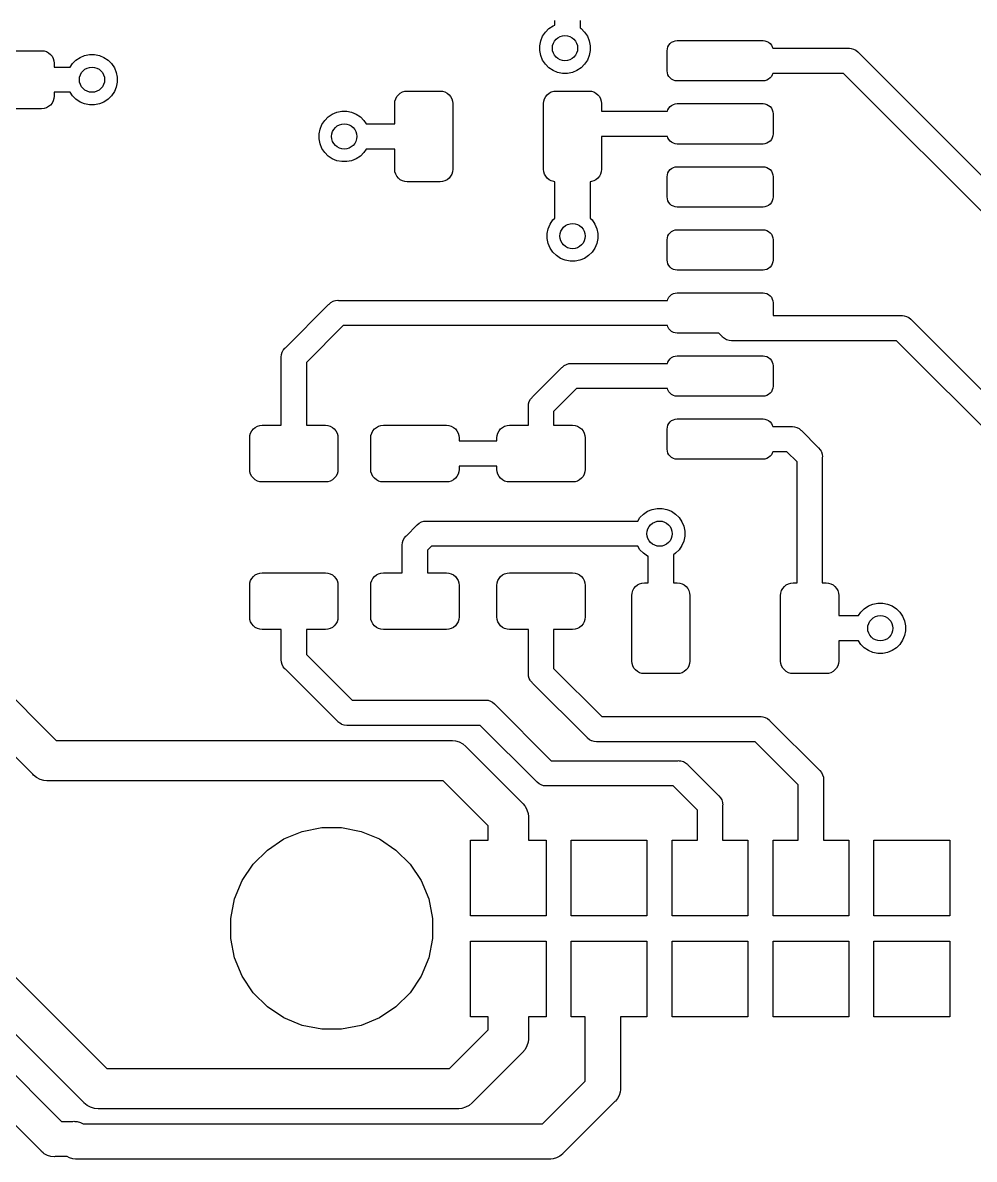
# Model space of a CAD drawing. Extents: x -3.6 to 94.4, y -84.3 to 13.7.
# Drawn here: x 29.38 to 48.24, y -84.28 to -61.75 of the extents above; entities that cross this region are included whole.
import ezdxf

# ---------------------------------------------------------------- set-up
doc = ezdxf.new("R2010")
doc.units = 0
doc.layers.add('BLACK', color=7, linetype='CONTINUOUS')

msp = doc.modelspace()

# ---------------------------------------------------------------- linework, layer by layer
at = {"layer": 'BLACK', "linetype": 'CONTINUOUS'}
for p, q in [((39.925, -61.7916), (39.925, -61.7)), ((40.425, -61.7), (40.425, -61.8491)), ((39.6819, -62.0132), (39.7366, -61.9313)), ((39.7366, -61.9313), (39.8063, -61.8616)), ((39.8063, -61.8616), (39.8882, -61.8069)), ((39.8882, -61.8069), (39.925, -61.7916)), ((40.425, -61.8491), (40.4437, -61.8616)), ((40.4437, -61.8616), (40.5134, -61.9313)), ((40.5134, -61.9313), (40.5681, -62.0132)), ((39.625, -62.2008), (39.6442, -62.1042)), ((39.6442, -62.1042), (39.6819, -62.0132)), ((40.5681, -62.0132), (40.6058, -62.1042)), ((40.6058, -62.1042), (40.625, -62.2008)), ((42.1837, -62.1889), (42.2086, -62.1586)), ((42.2086, -62.1586), (42.2389, -62.1337)), ((42.2389, -62.1337), (42.2735, -62.1152)), ((42.2735, -62.1152), (42.311, -62.1038)), ((42.311, -62.1038), (42.35, -62.1)), ((42.35, -62.1), (44.05, -62.1)), ((44.05, -62.1), (44.089, -62.1038)), ((44.089, -62.1038), (44.1265, -62.1152)), ((44.1265, -62.1152), (44.1611, -62.1337)), ((44.1611, -62.1337), (44.1914, -62.1586)), ((44.1914, -62.1586), (44.2163, -62.1889)), ((28.45, -62.3), (29.75, -62.3)), ((29.75, -62.3), (29.7988, -62.3048)), ((29.7988, -62.3048), (29.8457, -62.319)), ((29.8457, -62.319), (29.8889, -62.3421)), ((29.8889, -62.3421), (29.9268, -62.3732)), ((29.9268, -62.3732), (29.9579, -62.4111)), ((30.5132, -62.4319), (30.6042, -62.3942)), ((30.6042, -62.3942), (30.7008, -62.375)), ((30.7008, -62.375), (30.7992, -62.375)), ((30.7992, -62.375), (30.8958, -62.3942)), ((30.8958, -62.3942), (30.9868, -62.4319)), ((39.625, -62.2992), (39.625, -62.2008)), ((39.6442, -62.3958), (39.625, -62.2992)), ((39.6819, -62.4868), (39.6442, -62.3958)), ((40.6058, -62.3958), (40.5681, -62.4868)), ((40.625, -62.2992), (40.6058, -62.3958)), ((40.625, -62.2008), (40.625, -62.2992)), ((42.15, -62.3), (42.1538, -62.261)), ((42.15, -62.7), (42.15, -62.3)), ((42.1538, -62.261), (42.1652, -62.2235)), ((42.1652, -62.2235), (42.1837, -62.1889)), ((44.2163, -62.1889), (44.2348, -62.2235)), ((44.2348, -62.2235), (44.2428, -62.25)), ((44.2428, -62.25), (45.7377, -62.25)), ((45.7377, -62.25), (45.75, -62.2488)), ((45.75, -62.2488), (45.7623, -62.25)), ((45.7623, -62.25), (45.799, -62.2536)), ((45.799, -62.2536), (45.8461, -62.2679)), ((45.8461, -62.2679), (45.8896, -62.2911)), ((45.8896, -62.2911), (45.9276, -62.3224)), ((45.9276, -62.3224), (45.9355, -62.3319)), ((45.9355, -62.3319), (50.7931, -67.1895)), ((29.9579, -62.4111), (29.981, -62.4543)), ((29.981, -62.4543), (29.9952, -62.5012)), ((29.9952, -62.5012), (30, -62.55)), ((30, -62.55), (30, -62.625)), ((30, -62.625), (30.3157, -62.625)), ((30.3157, -62.625), (30.3616, -62.5563)), ((30.3616, -62.5563), (30.4313, -62.4866)), ((30.4313, -62.4866), (30.5132, -62.4319)), ((30.9868, -62.4319), (31.0687, -62.4866)), ((31.0687, -62.4866), (31.1384, -62.5563)), ((31.1384, -62.5563), (31.1931, -62.6382)), ((39.7366, -62.5687), (39.6819, -62.4868)), ((39.8063, -62.6384), (39.7366, -62.5687)), ((40.5134, -62.5687), (40.4437, -62.6384)), ((40.5681, -62.4868), (40.5134, -62.5687)), ((31.1931, -62.6382), (31.2308, -62.7292)), ((31.2308, -62.7292), (31.25, -62.8258)), ((31.25, -62.8258), (31.25, -62.9242)), ((39.8882, -62.6931), (39.8063, -62.6384)), ((39.9792, -62.7308), (39.8882, -62.6931)), ((40.0758, -62.75), (39.9792, -62.7308)), ((40.1742, -62.75), (40.0758, -62.75)), ((40.2708, -62.7308), (40.1742, -62.75)), ((40.3618, -62.6931), (40.2708, -62.7308)), ((40.4437, -62.6384), (40.3618, -62.6931)), ((42.1538, -62.739), (42.15, -62.7)), ((42.1652, -62.7765), (42.1538, -62.739)), ((42.1837, -62.8111), (42.1652, -62.7765)), ((42.2086, -62.8414), (42.1837, -62.8111)), ((42.2389, -62.8663), (42.2086, -62.8414)), ((44.1914, -62.8414), (44.1611, -62.8663)), ((44.2163, -62.8111), (44.1914, -62.8414)), ((44.2348, -62.7765), (44.2163, -62.8111)), ((44.2428, -62.75), (44.2348, -62.7765)), ((45.6464, -62.75), (44.2428, -62.75)), ((50.375, -67.4786), (45.6464, -62.75)), ((31.2308, -63.0208), (31.1931, -63.1118)), ((31.25, -62.9242), (31.2308, -63.0208)), ((42.2735, -62.8848), (42.2389, -62.8663)), ((42.311, -62.8962), (42.2735, -62.8848)), ((42.35, -62.9), (42.311, -62.8962)), ((44.05, -62.9), (42.35, -62.9)), ((44.089, -62.8962), (44.05, -62.9)), ((44.1265, -62.8848), (44.089, -62.8962)), ((44.1611, -62.8663), (44.1265, -62.8848)), ((29.981, -63.2957), (29.9579, -63.3389)), ((29.9952, -63.2488), (29.981, -63.2957)), ((30, -63.2), (29.9952, -63.2488)), ((30.3157, -63.125), (30, -63.125)), ((30, -63.125), (30, -63.2)), ((30.3616, -63.1937), (30.3157, -63.125)), ((30.4313, -63.2634), (30.3616, -63.1937)), ((30.5132, -63.3181), (30.4313, -63.2634)), ((31.0687, -63.2634), (30.9868, -63.3181)), ((31.1384, -63.1937), (31.0687, -63.2634)), ((31.1931, -63.1118), (31.1384, -63.1937)), ((36.75, -63.35), (36.7548, -63.3012)), ((36.7548, -63.3012), (36.769, -63.2543)), ((36.769, -63.2543), (36.7921, -63.2111)), ((36.7921, -63.2111), (36.8232, -63.1732)), ((36.8232, -63.1732), (36.8611, -63.1421)), ((36.8611, -63.1421), (36.9043, -63.119)), ((36.9043, -63.119), (36.9512, -63.1048)), ((36.9512, -63.1048), (37, -63.1)), ((37, -63.1), (37.65, -63.1)), ((37.65, -63.1), (37.6988, -63.1048)), ((37.6988, -63.1048), (37.7457, -63.119)), ((37.7457, -63.119), (37.7889, -63.1421)), ((37.7889, -63.1421), (37.8268, -63.1732)), ((37.8268, -63.1732), (37.8579, -63.2111)), ((37.8579, -63.2111), (37.881, -63.2543)), ((37.881, -63.2543), (37.8952, -63.3012)), ((37.8952, -63.3012), (37.9, -63.35)), ((39.7, -63.35), (39.7048, -63.3012)), ((39.7048, -63.3012), (39.719, -63.2543)), ((39.719, -63.2543), (39.7421, -63.2111)), ((39.7421, -63.2111), (39.7732, -63.1732)), ((39.7732, -63.1732), (39.8111, -63.1421)), ((39.8111, -63.1421), (39.8543, -63.119)), ((39.8543, -63.119), (39.9012, -63.1048)), ((39.9012, -63.1048), (39.95, -63.1)), ((39.95, -63.1), (40.6, -63.1)), ((40.6, -63.1), (40.6488, -63.1048)), ((40.6488, -63.1048), (40.6957, -63.119)), ((40.6957, -63.119), (40.7389, -63.1421)), ((40.7389, -63.1421), (40.7768, -63.1732)), ((40.7768, -63.1732), (40.8079, -63.2111)), ((40.8079, -63.2111), (40.831, -63.2543)), ((40.831, -63.2543), (40.8452, -63.3012)), ((40.8452, -63.3012), (40.85, -63.35)), ((29.75, -63.45), (28.45, -63.45)), ((29.7988, -63.4452), (29.75, -63.45)), ((29.8457, -63.431), (29.7988, -63.4452)), ((29.8889, -63.4079), (29.8457, -63.431)), ((29.9268, -63.3768), (29.8889, -63.4079)), ((29.9579, -63.3389), (29.9268, -63.3768)), ((30.6042, -63.3558), (30.5132, -63.3181)), ((30.7008, -63.375), (30.6042, -63.3558)), ((30.7992, -63.375), (30.7008, -63.375)), ((30.8958, -63.3558), (30.7992, -63.375)), ((30.9868, -63.3181), (30.8958, -63.3558)), ((35.5132, -63.5569), (35.6042, -63.5192)), ((35.6042, -63.5192), (35.7008, -63.5)), ((35.7008, -63.5), (35.7992, -63.5)), ((35.7992, -63.5), (35.8958, -63.5192)), ((35.8958, -63.5192), (35.9868, -63.5569)), ((36.75, -63.75), (36.75, -63.35)), ((37.9, -63.35), (37.9, -64.65)), ((39.7, -64.65), (39.7, -63.35)), ((40.85, -63.35), (40.85, -63.5)), ((40.85, -63.5), (42.1572, -63.5)), ((42.1572, -63.5), (42.1652, -63.4735)), ((42.1652, -63.4735), (42.1837, -63.4389)), ((42.1837, -63.4389), (42.2086, -63.4086)), ((42.2086, -63.4086), (42.2389, -63.3837)), ((42.2389, -63.3837), (42.2735, -63.3652)), ((42.2735, -63.3652), (42.311, -63.3538)), ((42.311, -63.3538), (42.35, -63.35)), ((42.35, -63.35), (44.05, -63.35)), ((44.05, -63.35), (44.089, -63.3538)), ((44.089, -63.3538), (44.1265, -63.3652)), ((44.1265, -63.3652), (44.1611, -63.3837)), ((44.1611, -63.3837), (44.1914, -63.4086)), ((44.1914, -63.4086), (44.2163, -63.4389)), ((44.2163, -63.4389), (44.2348, -63.4735)), ((44.2348, -63.4735), (44.2462, -63.511)), ((44.2462, -63.511), (44.25, -63.55)), ((35.3069, -63.7632), (35.3616, -63.6813)), ((35.3616, -63.6813), (35.4313, -63.6116)), ((35.4313, -63.6116), (35.5132, -63.5569)), ((35.9868, -63.5569), (36.0687, -63.6116)), ((36.0687, -63.6116), (36.1384, -63.6813)), ((36.1384, -63.6813), (36.1843, -63.75)), ((36.1843, -63.75), (36.75, -63.75)), ((44.25, -63.55), (44.25, -63.95)), ((35.25, -63.9508), (35.2692, -63.8542)), ((35.25, -64.0492), (35.25, -63.9508)), ((35.2692, -63.8542), (35.3069, -63.7632)), ((44.25, -63.95), (44.2462, -63.989)), ((35.2692, -64.1458), (35.25, -64.0492)), ((35.3069, -64.2368), (35.2692, -64.1458)), ((42.1572, -64), (40.85, -64)), ((40.85, -64), (40.85, -64.65)), ((42.1652, -64.0265), (42.1572, -64)), ((42.1837, -64.0611), (42.1652, -64.0265)), ((42.2086, -64.0914), (42.1837, -64.0611)), ((42.2389, -64.1163), (42.2086, -64.0914)), ((42.2735, -64.1348), (42.2389, -64.1163)), ((42.311, -64.1462), (42.2735, -64.1348)), ((42.35, -64.15), (42.311, -64.1462)), ((44.05, -64.15), (42.35, -64.15)), ((44.089, -64.1462), (44.05, -64.15)), ((44.1265, -64.1348), (44.089, -64.1462)), ((44.1611, -64.1163), (44.1265, -64.1348)), ((44.1914, -64.0914), (44.1611, -64.1163)), ((44.2163, -64.0611), (44.1914, -64.0914)), ((44.2348, -64.0265), (44.2163, -64.0611)), ((44.2462, -63.989), (44.2348, -64.0265)), ((35.3616, -64.3187), (35.3069, -64.2368)), ((35.4313, -64.3884), (35.3616, -64.3187)), ((35.5132, -64.4431), (35.4313, -64.3884)), ((36.0687, -64.3884), (35.9868, -64.4431)), ((36.1384, -64.3187), (36.0687, -64.3884)), ((36.1843, -64.25), (36.1384, -64.3187)), ((36.75, -64.25), (36.1843, -64.25)), ((36.75, -64.65), (36.75, -64.25)), ((35.6042, -64.4808), (35.5132, -64.4431)), ((35.7008, -64.5), (35.6042, -64.4808)), ((35.7992, -64.5), (35.7008, -64.5)), ((35.8958, -64.4808), (35.7992, -64.5)), ((35.9868, -64.4431), (35.8958, -64.4808)), ((36.7548, -64.6988), (36.75, -64.65)), ((37.9, -64.65), (37.8952, -64.6988)), ((39.7048, -64.6988), (39.7, -64.65)), ((40.85, -64.65), (40.8452, -64.6988)), ((42.1837, -64.6889), (42.2086, -64.6586)), ((42.2086, -64.6586), (42.2389, -64.6337)), ((42.2389, -64.6337), (42.2735, -64.6152)), ((42.2735, -64.6152), (42.311, -64.6038)), ((42.311, -64.6038), (42.35, -64.6)), ((42.35, -64.6), (44.05, -64.6)), ((44.05, -64.6), (44.089, -64.6038)), ((44.089, -64.6038), (44.1265, -64.6152)), ((44.1265, -64.6152), (44.1611, -64.6337)), ((44.1611, -64.6337), (44.1914, -64.6586)), ((44.1914, -64.6586), (44.2163, -64.6889)), ((36.769, -64.7457), (36.7548, -64.6988)), ((36.7921, -64.7889), (36.769, -64.7457)), ((36.8232, -64.8268), (36.7921, -64.7889)), ((36.8611, -64.8579), (36.8232, -64.8268)), ((36.9043, -64.881), (36.8611, -64.8579)), ((36.9512, -64.8952), (36.9043, -64.881)), ((37.7457, -64.881), (37.6988, -64.8952)), ((37.7889, -64.8579), (37.7457, -64.881)), ((37.8268, -64.8268), (37.7889, -64.8579)), ((37.8579, -64.7889), (37.8268, -64.8268)), ((37.881, -64.7457), (37.8579, -64.7889)), ((37.8952, -64.6988), (37.881, -64.7457)), ((39.719, -64.7457), (39.7048, -64.6988)), ((39.7421, -64.7889), (39.719, -64.7457)), ((39.7732, -64.8268), (39.7421, -64.7889)), ((39.8111, -64.8579), (39.7732, -64.8268)), ((39.8543, -64.881), (39.8111, -64.8579)), ((39.9012, -64.8952), (39.8543, -64.881)), ((40.6957, -64.881), (40.6488, -64.8952)), ((40.7389, -64.8579), (40.6957, -64.881)), ((40.7768, -64.8268), (40.7389, -64.8579)), ((40.8079, -64.7889), (40.7768, -64.8268)), ((40.831, -64.7457), (40.8079, -64.7889)), ((40.8452, -64.6988), (40.831, -64.7457)), ((42.15, -64.8), (42.1538, -64.761)), ((42.15, -65.2), (42.15, -64.8)), ((42.1538, -64.761), (42.1652, -64.7235)), ((42.1652, -64.7235), (42.1837, -64.6889)), ((44.2163, -64.6889), (44.2348, -64.7235)), ((44.2348, -64.7235), (44.2462, -64.761)), ((44.2462, -64.761), (44.25, -64.8)), ((44.25, -64.8), (44.25, -65.2)), ((37, -64.9), (36.9512, -64.8952)), ((37.65, -64.9), (37, -64.9)), ((37.6988, -64.8952), (37.65, -64.9)), ((39.925, -64.8975), (39.9012, -64.8952)), ((39.925, -65.6179), (39.925, -64.8975)), ((40.6488, -64.8952), (40.625, -64.8975)), ((40.625, -64.8975), (40.625, -65.6179)), ((42.1538, -65.239), (42.15, -65.2)), ((42.1652, -65.2765), (42.1538, -65.239)), ((42.1837, -65.3111), (42.1652, -65.2765)), ((42.2086, -65.3414), (42.1837, -65.3111)), ((44.2163, -65.3111), (44.1914, -65.3414)), ((44.2348, -65.2765), (44.2163, -65.3111)), ((44.2462, -65.239), (44.2348, -65.2765)), ((44.25, -65.2), (44.2462, -65.239)), ((42.2389, -65.3663), (42.2086, -65.3414)), ((42.2735, -65.3848), (42.2389, -65.3663)), ((42.311, -65.3962), (42.2735, -65.3848)), ((42.35, -65.4), (42.311, -65.3962)), ((44.05, -65.4), (42.35, -65.4)), ((44.089, -65.3962), (44.05, -65.4)), ((44.1265, -65.3848), (44.089, -65.3962)), ((44.1611, -65.3663), (44.1265, -65.3848)), ((44.1914, -65.3414), (44.1611, -65.3663)), ((39.7942, -65.8292), (39.8319, -65.7382)), ((39.8319, -65.7382), (39.8866, -65.6563)), ((39.8866, -65.6563), (39.925, -65.6179)), ((40.625, -65.6179), (40.6634, -65.6563)), ((40.6634, -65.6563), (40.7181, -65.7382)), ((40.7181, -65.7382), (40.7558, -65.8292)), ((39.775, -65.9258), (39.7942, -65.8292)), ((39.775, -66.0242), (39.775, -65.9258)), ((40.7558, -65.8292), (40.775, -65.9258)), ((40.775, -65.9258), (40.775, -66.0242)), ((42.15, -66.05), (42.1538, -66.011)), ((42.1538, -66.011), (42.1652, -65.9735)), ((42.1652, -65.9735), (42.1837, -65.9389)), ((42.1837, -65.9389), (42.2086, -65.9086)), ((42.2086, -65.9086), (42.2389, -65.8837)), ((42.2389, -65.8837), (42.2735, -65.8652)), ((42.2735, -65.8652), (42.311, -65.8538)), ((42.311, -65.8538), (42.35, -65.85)), ((42.35, -65.85), (44.05, -65.85)), ((44.05, -65.85), (44.089, -65.8538)), ((44.089, -65.8538), (44.1265, -65.8652)), ((44.1265, -65.8652), (44.1611, -65.8837)), ((44.1611, -65.8837), (44.1914, -65.9086)), ((44.1914, -65.9086), (44.2163, -65.9389)), ((44.2163, -65.9389), (44.2348, -65.9735)), ((44.2348, -65.9735), (44.2462, -66.011)), ((44.2462, -66.011), (44.25, -66.05)), ((39.7942, -66.1208), (39.775, -66.0242)), ((39.8319, -66.2118), (39.7942, -66.1208)), ((39.8866, -66.2937), (39.8319, -66.2118)), ((40.7181, -66.2118), (40.6634, -66.2937)), ((40.7558, -66.1208), (40.7181, -66.2118)), ((40.775, -66.0242), (40.7558, -66.1208)), ((42.15, -66.45), (42.15, -66.05)), ((44.25, -66.05), (44.25, -66.45)), ((39.9563, -66.3634), (39.8866, -66.2937)), ((40.0382, -66.4181), (39.9563, -66.3634)), ((40.1292, -66.4558), (40.0382, -66.4181)), ((40.2258, -66.475), (40.1292, -66.4558)), ((40.4208, -66.4558), (40.3242, -66.475)), ((40.5118, -66.4181), (40.4208, -66.4558)), ((40.5937, -66.3634), (40.5118, -66.4181)), ((40.6634, -66.2937), (40.5937, -66.3634)), ((42.1538, -66.489), (42.15, -66.45)), ((44.25, -66.45), (44.2462, -66.489)), ((40.3242, -66.475), (40.2258, -66.475)), ((42.1652, -66.5265), (42.1538, -66.489)), ((42.1837, -66.5611), (42.1652, -66.5265)), ((42.2086, -66.5914), (42.1837, -66.5611)), ((42.2389, -66.6163), (42.2086, -66.5914)), ((42.2735, -66.6348), (42.2389, -66.6163)), ((42.311, -66.6462), (42.2735, -66.6348)), ((42.35, -66.65), (42.311, -66.6462)), ((44.05, -66.65), (42.35, -66.65)), ((44.089, -66.6462), (44.05, -66.65)), ((44.1265, -66.6348), (44.089, -66.6462)), ((44.1611, -66.6163), (44.1265, -66.6348)), ((44.1914, -66.5914), (44.1611, -66.6163)), ((44.2163, -66.5611), (44.1914, -66.5914)), ((44.2348, -66.5265), (44.2163, -66.5611)), ((44.2462, -66.489), (44.2348, -66.5265)), ((42.2086, -67.1586), (42.2389, -67.1337)), ((42.2389, -67.1337), (42.2735, -67.1152)), ((42.2735, -67.1152), (42.311, -67.1038)), ((42.311, -67.1038), (42.35, -67.1)), ((42.35, -67.1), (44.05, -67.1)), ((44.05, -67.1), (44.089, -67.1038)), ((44.089, -67.1038), (44.1265, -67.1152)), ((44.1265, -67.1152), (44.1611, -67.1337)), ((44.1611, -67.1337), (44.1914, -67.1586)), ((34.5819, -68.1895), (35.4395, -67.3319)), ((35.4395, -67.3319), (35.4474, -67.3224)), ((35.4474, -67.3224), (35.4854, -67.2911)), ((35.4854, -67.2911), (35.5289, -67.2679)), ((35.5289, -67.2679), (35.5517, -67.261)), ((35.5517, -67.261), (35.576, -67.2536)), ((35.576, -67.2536), (35.625, -67.2488)), ((35.625, -67.2488), (35.6373, -67.25)), ((35.6373, -67.25), (42.1572, -67.25)), ((42.1572, -67.25), (42.1652, -67.2235)), ((42.1652, -67.2235), (42.1837, -67.1889)), ((42.1837, -67.1889), (42.2086, -67.1586)), ((44.1914, -67.1586), (44.2163, -67.1889)), ((44.2163, -67.1889), (44.2348, -67.2235)), ((44.2348, -67.2235), (44.2462, -67.261)), ((44.2462, -67.261), (44.25, -67.3)), ((44.25, -67.3), (44.25, -67.55)), ((44.25, -67.55), (46.7877, -67.55)), ((46.7877, -67.55), (46.8, -67.5488)), ((46.8, -67.5488), (46.8123, -67.55)), ((46.8123, -67.55), (46.849, -67.5536)), ((46.849, -67.5536), (46.8961, -67.5679)), ((46.8961, -67.5679), (46.9396, -67.5911)), ((46.9396, -67.5911), (46.9776, -67.6224)), ((35.7286, -67.75), (35, -68.4786)), ((42.1572, -67.75), (35.7286, -67.75)), ((42.1652, -67.7765), (42.1572, -67.75)), ((42.1837, -67.8111), (42.1652, -67.7765)), ((42.2086, -67.8414), (42.1837, -67.8111)), ((46.9776, -67.6224), (46.9855, -67.6319)), ((46.9855, -67.6319), (49.5056, -70.152)), ((42.2389, -67.8663), (42.2086, -67.8414)), ((42.2735, -67.8848), (42.2389, -67.8663)), ((42.311, -67.8962), (42.2735, -67.8848)), ((42.35, -67.9), (42.311, -67.8962)), ((43.1714, -67.9), (42.35, -67.9)), ((43.2395, -67.9681), (43.1714, -67.9)), ((43.2474, -67.9776), (43.2395, -67.9681)), ((43.2854, -68.0089), (43.2474, -67.9776)), ((43.3289, -68.0321), (43.2854, -68.0089)), ((43.376, -68.0464), (43.3289, -68.0321)), ((34.5179, -68.2789), (34.5411, -68.2354)), ((34.5411, -68.2354), (34.5457, -68.2299)), ((34.5457, -68.2299), (34.5724, -68.1974)), ((34.5724, -68.1974), (34.5819, -68.1895)), ((43.425, -68.0512), (43.376, -68.0464)), ((43.4373, -68.05), (43.425, -68.0512)), ((46.6964, -68.05), (43.4373, -68.05)), ((49.0875, -70.4411), (46.6964, -68.05)), ((34.4988, -68.375), (34.5036, -68.326)), ((34.5, -68.3873), (34.4988, -68.375)), ((34.5, -69.725), (34.5, -68.3873)), ((34.5036, -68.326), (34.5179, -68.2789)), ((35, -68.4786), (35, -69.725)), ((42.1572, -68.5), (42.1652, -68.4735)), ((42.1652, -68.4735), (42.1837, -68.4389)), ((42.1837, -68.4389), (42.2086, -68.4086)), ((42.2086, -68.4086), (42.2389, -68.3837)), ((42.2389, -68.3837), (42.2735, -68.3652)), ((42.2735, -68.3652), (42.311, -68.3538)), ((42.311, -68.3538), (42.35, -68.35)), ((42.35, -68.35), (44.05, -68.35)), ((44.05, -68.35), (44.089, -68.3538)), ((44.089, -68.3538), (44.1265, -68.3652)), ((44.1265, -68.3652), (44.1611, -68.3837)), ((44.1611, -68.3837), (44.1914, -68.4086)), ((44.1914, -68.4086), (44.2163, -68.4389)), ((44.2163, -68.4389), (44.2348, -68.4735)), ((44.2348, -68.4735), (44.2462, -68.511)), ((39.4819, -69.1645), (40.0645, -68.5819)), ((40.0645, -68.5819), (40.0724, -68.5724)), ((40.0724, -68.5724), (40.1104, -68.5411)), ((40.1104, -68.5411), (40.1539, -68.5179)), ((40.1539, -68.5179), (40.201, -68.5036)), ((40.201, -68.5036), (40.25, -68.4988)), ((40.25, -68.4988), (40.2623, -68.5)), ((40.2623, -68.5), (42.1572, -68.5)), ((44.2462, -68.511), (44.25, -68.55)), ((44.25, -68.55), (44.25, -68.95)), ((39.4724, -69.1724), (39.4819, -69.1645)), ((40.3536, -69), (39.9, -69.4536)), ((42.1572, -69), (40.3536, -69)), ((42.1652, -69.0265), (42.1572, -69)), ((42.1837, -69.0611), (42.1652, -69.0265)), ((42.2086, -69.0914), (42.1837, -69.0611)), ((42.2389, -69.1163), (42.2086, -69.0914)), ((42.2735, -69.1348), (42.2389, -69.1163)), ((42.311, -69.1462), (42.2735, -69.1348)), ((42.35, -69.15), (42.311, -69.1462)), ((44.05, -69.15), (42.35, -69.15)), ((44.089, -69.1462), (44.05, -69.15)), ((44.1265, -69.1348), (44.089, -69.1462)), ((44.1611, -69.1163), (44.1265, -69.1348)), ((44.1914, -69.0914), (44.1611, -69.1163)), ((44.2163, -69.0611), (44.1914, -69.0914)), ((44.2348, -69.0265), (44.2163, -69.0611)), ((44.2462, -68.989), (44.2348, -69.0265)), ((44.25, -68.95), (44.2462, -68.989)), ((39.3988, -69.35), (39.4036, -69.301)), ((39.4, -69.3623), (39.3988, -69.35)), ((39.4, -69.725), (39.4, -69.3623)), ((39.4036, -69.301), (39.4179, -69.2539)), ((39.4179, -69.2539), (39.4411, -69.2104)), ((39.4411, -69.2104), (39.4443, -69.2065)), ((39.4443, -69.2065), (39.4724, -69.1724)), ((39.9, -69.4536), (39.9, -69.725)), ((42.2389, -69.6337), (42.2735, -69.6152)), ((42.2735, -69.6152), (42.311, -69.6038)), ((42.311, -69.6038), (42.35, -69.6)), ((42.35, -69.6), (44.05, -69.6)), ((44.05, -69.6), (44.089, -69.6038)), ((44.089, -69.6038), (44.1265, -69.6152)), ((44.1265, -69.6152), (44.1611, -69.6337)), ((33.894, -69.8793), (33.9171, -69.8361)), ((33.9171, -69.8361), (33.9482, -69.7982)), ((33.9482, -69.7982), (33.9861, -69.7671)), ((33.9861, -69.7671), (34.0293, -69.744)), ((34.0293, -69.744), (34.0762, -69.7298)), ((34.0762, -69.7298), (34.125, -69.725)), ((34.125, -69.725), (34.5, -69.725)), ((35, -69.725), (35.375, -69.725)), ((35.375, -69.725), (35.4238, -69.7298)), ((35.4238, -69.7298), (35.4707, -69.744)), ((35.4707, -69.744), (35.5139, -69.7671)), ((35.5139, -69.7671), (35.5518, -69.7982)), ((35.5518, -69.7982), (35.5829, -69.8361)), ((35.5829, -69.8361), (35.606, -69.8793)), ((36.294, -69.8793), (36.3171, -69.8361)), ((36.3171, -69.8361), (36.3482, -69.7982)), ((36.3482, -69.7982), (36.3861, -69.7671)), ((36.3861, -69.7671), (36.4293, -69.744)), ((36.4293, -69.744), (36.4762, -69.7298)), ((36.4762, -69.7298), (36.525, -69.725)), ((36.525, -69.725), (37.775, -69.725)), ((37.775, -69.725), (37.8238, -69.7298)), ((37.8238, -69.7298), (37.8707, -69.744)), ((37.8707, -69.744), (37.9139, -69.7671)), ((37.9139, -69.7671), (37.9518, -69.7982)), ((37.9518, -69.7982), (37.9829, -69.8361)), ((37.9829, -69.8361), (38.006, -69.8793)), ((38.794, -69.8793), (38.8171, -69.8361)), ((38.8171, -69.8361), (38.8482, -69.7982)), ((38.8482, -69.7982), (38.8861, -69.7671)), ((38.8861, -69.7671), (38.9293, -69.744)), ((38.9293, -69.744), (38.9762, -69.7298)), ((38.9762, -69.7298), (39.025, -69.725)), ((39.025, -69.725), (39.4, -69.725)), ((39.9, -69.725), (40.275, -69.725)), ((40.275, -69.725), (40.3238, -69.7298)), ((40.3238, -69.7298), (40.3707, -69.744)), ((40.3707, -69.744), (40.4139, -69.7671)), ((40.4139, -69.7671), (40.4518, -69.7982)), ((40.4518, -69.7982), (40.4829, -69.8361)), ((40.4829, -69.8361), (40.506, -69.8793)), ((42.15, -69.8), (42.1538, -69.761)), ((42.15, -70.2), (42.15, -69.8)), ((42.1538, -69.761), (42.1652, -69.7235)), ((42.1652, -69.7235), (42.1837, -69.6889)), ((42.1837, -69.6889), (42.2086, -69.6586)), ((42.2086, -69.6586), (42.2389, -69.6337)), ((44.1611, -69.6337), (44.1914, -69.6586)), ((44.1914, -69.6586), (44.2163, -69.6889)), ((44.2163, -69.6889), (44.2348, -69.7235)), ((44.2348, -69.7235), (44.2428, -69.75)), ((44.2428, -69.75), (44.6127, -69.75)), ((44.6127, -69.75), (44.625, -69.7488)), ((44.625, -69.7488), (44.6373, -69.75)), ((44.6373, -69.75), (44.674, -69.7536)), ((44.674, -69.7536), (44.7211, -69.7679)), ((44.7211, -69.7679), (44.7646, -69.7911)), ((44.7646, -69.7911), (44.8026, -69.8224)), ((44.8026, -69.8224), (44.8105, -69.8319)), ((44.8105, -69.8319), (45.1431, -70.1645)), ((33.875, -69.975), (33.8798, -69.9262)), ((33.875, -70.6), (33.875, -69.975)), ((33.8798, -69.9262), (33.894, -69.8793)), ((35.606, -69.8793), (35.6202, -69.9262)), ((35.6202, -69.9262), (35.625, -69.975)), ((35.625, -69.975), (35.625, -70.6)), ((36.275, -69.975), (36.2798, -69.9262)), ((36.275, -70.6), (36.275, -69.975)), ((36.2798, -69.9262), (36.294, -69.8793)), ((38.006, -69.8793), (38.0202, -69.9262)), ((38.0202, -69.9262), (38.025, -69.975)), ((38.025, -69.975), (38.025, -70.0375)), ((38.025, -70.0375), (38.775, -70.0375)), ((38.775, -69.975), (38.7798, -69.9262)), ((38.775, -70.0375), (38.775, -69.975)), ((38.7798, -69.9262), (38.794, -69.8793)), ((40.506, -69.8793), (40.5202, -69.9262)), ((40.5202, -69.9262), (40.525, -69.975)), ((40.525, -69.975), (40.525, -70.6)), ((42.1538, -70.239), (42.15, -70.2)), ((42.1652, -70.2765), (42.1538, -70.239)), ((42.1837, -70.3111), (42.1652, -70.2765)), ((44.2348, -70.2765), (44.2163, -70.3111)), ((44.2428, -70.25), (44.2348, -70.2765)), ((44.5214, -70.25), (44.2428, -70.25)), ((44.725, -70.4536), (44.5214, -70.25)), ((45.1431, -70.1645), (45.1526, -70.1724)), ((45.1526, -70.1724), (45.1839, -70.2104)), ((45.1839, -70.2104), (45.2004, -70.2414)), ((45.2004, -70.2414), (45.2071, -70.2539)), ((45.2071, -70.2539), (45.2214, -70.301)), ((42.2086, -70.3414), (42.1837, -70.3111)), ((42.2389, -70.3663), (42.2086, -70.3414)), ((42.2735, -70.3848), (42.2389, -70.3663)), ((42.311, -70.3962), (42.2735, -70.3848)), ((42.35, -70.4), (42.311, -70.3962)), ((44.05, -70.4), (42.35, -70.4)), ((44.089, -70.3962), (44.05, -70.4)), ((44.1265, -70.3848), (44.089, -70.3962)), ((44.1611, -70.3663), (44.1265, -70.3848)), ((44.1914, -70.3414), (44.1611, -70.3663)), ((44.2163, -70.3111), (44.1914, -70.3414)), ((44.725, -72.85), (44.725, -70.4536)), ((45.2214, -70.301), (45.2262, -70.35)), ((45.2262, -70.35), (45.225, -70.3623)), ((45.225, -70.3623), (45.225, -72.85)), ((33.8798, -70.6488), (33.875, -70.6)), ((33.894, -70.6957), (33.8798, -70.6488)), ((33.9171, -70.7389), (33.894, -70.6957)), ((33.9482, -70.7768), (33.9171, -70.7389)), ((35.5829, -70.7389), (35.5518, -70.7768)), ((35.606, -70.6957), (35.5829, -70.7389)), ((35.6202, -70.6488), (35.606, -70.6957)), ((35.625, -70.6), (35.6202, -70.6488)), ((36.2798, -70.6488), (36.275, -70.6)), ((36.294, -70.6957), (36.2798, -70.6488)), ((36.3171, -70.7389), (36.294, -70.6957)), ((36.3482, -70.7768), (36.3171, -70.7389)), ((37.9829, -70.7389), (37.9518, -70.7768)), ((38.006, -70.6957), (37.9829, -70.7389)), ((38.0202, -70.6488), (38.006, -70.6957)), ((38.025, -70.6), (38.0202, -70.6488)), ((38.775, -70.5375), (38.025, -70.5375)), ((38.025, -70.5375), (38.025, -70.6)), ((38.775, -70.6), (38.775, -70.5375)), ((38.7798, -70.6488), (38.775, -70.6)), ((38.794, -70.6957), (38.7798, -70.6488)), ((38.8171, -70.7389), (38.794, -70.6957)), ((38.8482, -70.7768), (38.8171, -70.7389)), ((40.4829, -70.7389), (40.4518, -70.7768)), ((40.506, -70.6957), (40.4829, -70.7389)), ((40.5202, -70.6488), (40.506, -70.6957)), ((40.525, -70.6), (40.5202, -70.6488)), ((33.9861, -70.8079), (33.9482, -70.7768)), ((34.0293, -70.831), (33.9861, -70.8079)), ((34.0762, -70.8452), (34.0293, -70.831)), ((34.125, -70.85), (34.0762, -70.8452)), ((35.375, -70.85), (34.125, -70.85)), ((35.4238, -70.8452), (35.375, -70.85)), ((35.4707, -70.831), (35.4238, -70.8452)), ((35.5139, -70.8079), (35.4707, -70.831)), ((35.5518, -70.7768), (35.5139, -70.8079)), ((36.3861, -70.8079), (36.3482, -70.7768)), ((36.4293, -70.831), (36.3861, -70.8079)), ((36.4762, -70.8452), (36.4293, -70.831)), ((36.525, -70.85), (36.4762, -70.8452)), ((37.775, -70.85), (36.525, -70.85)), ((37.8238, -70.8452), (37.775, -70.85)), ((37.8707, -70.831), (37.8238, -70.8452)), ((37.9139, -70.8079), (37.8707, -70.831)), ((37.9518, -70.7768), (37.9139, -70.8079)), ((38.8861, -70.8079), (38.8482, -70.7768)), ((38.9293, -70.831), (38.8861, -70.8079)), ((38.9762, -70.8452), (38.9293, -70.831)), ((39.025, -70.85), (38.9762, -70.8452)), ((40.275, -70.85), (39.025, -70.85)), ((40.3238, -70.8452), (40.275, -70.85)), ((40.3707, -70.831), (40.3238, -70.8452)), ((40.4139, -70.8079), (40.3707, -70.831)), ((40.4518, -70.7768), (40.4139, -70.8079)), ((41.7632, -71.4319), (41.8542, -71.3942)), ((41.8542, -71.3942), (41.9508, -71.375)), ((41.9508, -71.375), (42.0492, -71.375)), ((42.0492, -71.375), (42.1458, -71.3942)), ((42.1458, -71.3942), (42.2368, -71.4319)), ((37.2354, -71.6661), (37.2789, -71.6429)), ((37.2789, -71.6429), (37.326, -71.6286)), ((37.326, -71.6286), (37.375, -71.6238)), ((37.375, -71.6238), (37.3873, -71.625)), ((37.3873, -71.625), (41.5657, -71.625)), ((41.5657, -71.625), (41.6116, -71.5563)), ((41.6116, -71.5563), (41.6813, -71.4866)), ((41.6813, -71.4866), (41.7632, -71.4319)), ((42.2368, -71.4319), (42.3187, -71.4866)), ((42.3187, -71.4866), (42.3884, -71.5563)), ((42.3884, -71.5563), (42.4431, -71.6382)), ((42.4431, -71.6382), (42.4808, -71.7292)), ((36.9819, -71.9145), (37.1895, -71.7069)), ((37.1895, -71.7069), (37.1974, -71.6974)), ((37.1974, -71.6974), (37.2354, -71.6661)), ((42.4808, -71.7292), (42.5, -71.8258)), ((42.5, -71.8258), (42.5, -71.9242)), ((36.8988, -72.1), (36.9036, -72.051)), ((36.9036, -72.051), (36.9179, -72.0039)), ((36.9179, -72.0039), (36.9411, -71.9604)), ((36.9411, -71.9604), (36.944, -71.9569)), ((36.944, -71.9569), (36.9724, -71.9224)), ((36.9724, -71.9224), (36.9819, -71.9145)), ((42.4808, -72.0208), (42.4431, -72.1118)), ((42.5, -71.9242), (42.4808, -72.0208)), ((36.9, -72.1123), (36.8988, -72.1)), ((36.9, -72.65), (36.9, -72.1123)), ((37.4786, -72.125), (37.4, -72.2036)), ((37.4, -72.2036), (37.4, -72.65)), ((41.5657, -72.125), (37.4786, -72.125)), ((41.6116, -72.1937), (41.5657, -72.125)), ((41.6813, -72.2634), (41.6116, -72.1937)), ((41.7632, -72.3181), (41.6813, -72.2634)), ((41.775, -72.323), (41.7632, -72.3181)), ((41.775, -72.85), (41.775, -72.323)), ((42.3187, -72.2634), (42.275, -72.2926)), ((42.275, -72.2926), (42.275, -72.85)), ((42.3884, -72.1937), (42.3187, -72.2634)), ((42.4431, -72.1118), (42.3884, -72.1937)), ((33.894, -72.8043), (33.9171, -72.7611)), ((33.9171, -72.7611), (33.9482, -72.7232)), ((33.9482, -72.7232), (33.9861, -72.6921)), ((33.9861, -72.6921), (34.0293, -72.669)), ((34.0293, -72.669), (34.0762, -72.6548)), ((34.0762, -72.6548), (34.125, -72.65)), ((34.125, -72.65), (35.375, -72.65)), ((35.375, -72.65), (35.4238, -72.6548)), ((35.4238, -72.6548), (35.4707, -72.669)), ((35.4707, -72.669), (35.5139, -72.6921)), ((35.5139, -72.6921), (35.5518, -72.7232)), ((35.5518, -72.7232), (35.5829, -72.7611)), ((35.5829, -72.7611), (35.606, -72.8043)), ((36.294, -72.8043), (36.3171, -72.7611)), ((36.3171, -72.7611), (36.3482, -72.7232)), ((36.3482, -72.7232), (36.3861, -72.6921)), ((36.3861, -72.6921), (36.4293, -72.669)), ((36.4293, -72.669), (36.4762, -72.6548)), ((36.4762, -72.6548), (36.525, -72.65)), ((36.525, -72.65), (36.9, -72.65)), ((37.4, -72.65), (37.775, -72.65)), ((37.775, -72.65), (37.8238, -72.6548)), ((37.8238, -72.6548), (37.8707, -72.669)), ((37.8707, -72.669), (37.9139, -72.6921)), ((37.9139, -72.6921), (37.9518, -72.7232)), ((37.9518, -72.7232), (37.9829, -72.7611)), ((37.9829, -72.7611), (38.006, -72.8043)), ((38.794, -72.8043), (38.8171, -72.7611)), ((38.8171, -72.7611), (38.8482, -72.7232)), ((38.8482, -72.7232), (38.8861, -72.6921)), ((38.8861, -72.6921), (38.9293, -72.669)), ((38.9293, -72.669), (38.9762, -72.6548)), ((38.9762, -72.6548), (39.025, -72.65)), ((39.025, -72.65), (40.275, -72.65)), ((40.275, -72.65), (40.3238, -72.6548)), ((40.3238, -72.6548), (40.3707, -72.669)), ((40.3707, -72.669), (40.4139, -72.6921)), ((40.4139, -72.6921), (40.4518, -72.7232)), ((40.4518, -72.7232), (40.4829, -72.7611)), ((40.4829, -72.7611), (40.506, -72.8043)), ((33.875, -72.9), (33.8798, -72.8512)), ((33.875, -73.525), (33.875, -72.9)), ((33.8798, -72.8512), (33.894, -72.8043)), ((35.606, -72.8043), (35.6202, -72.8512)), ((35.6202, -72.8512), (35.625, -72.9)), ((35.625, -72.9), (35.625, -73.525)), ((36.275, -72.9), (36.2798, -72.8512)), ((36.275, -73.525), (36.275, -72.9)), ((36.2798, -72.8512), (36.294, -72.8043)), ((38.006, -72.8043), (38.0202, -72.8512)), ((38.0202, -72.8512), (38.025, -72.9)), ((38.025, -72.9), (38.025, -73.525)), ((38.775, -72.9), (38.7798, -72.8512)), ((38.775, -73.525), (38.775, -72.9)), ((38.7798, -72.8512), (38.794, -72.8043)), ((40.506, -72.8043), (40.5202, -72.8512)), ((40.5202, -72.8512), (40.525, -72.9)), ((40.525, -72.9), (40.525, -73.525)), ((41.469, -73.0043), (41.4921, -72.9611)), ((41.4921, -72.9611), (41.5232, -72.9232)), ((41.5232, -72.9232), (41.5611, -72.8921)), ((41.5611, -72.8921), (41.6043, -72.869)), ((41.6043, -72.869), (41.6512, -72.8548)), ((41.6512, -72.8548), (41.7, -72.85)), ((41.7, -72.85), (41.775, -72.85)), ((42.275, -72.85), (42.35, -72.85)), ((42.35, -72.85), (42.3988, -72.8548)), ((42.3988, -72.8548), (42.4457, -72.869)), ((42.4457, -72.869), (42.4889, -72.8921)), ((42.4889, -72.8921), (42.5268, -72.9232)), ((42.5268, -72.9232), (42.5579, -72.9611)), ((42.5579, -72.9611), (42.581, -73.0043)), ((44.419, -73.0043), (44.4421, -72.9611)), ((44.4421, -72.9611), (44.4732, -72.9232)), ((44.4732, -72.9232), (44.5111, -72.8921)), ((44.5111, -72.8921), (44.5543, -72.869)), ((44.5543, -72.869), (44.6012, -72.8548)), ((44.6012, -72.8548), (44.65, -72.85)), ((44.65, -72.85), (44.725, -72.85)), ((45.225, -72.85), (45.3, -72.85)), ((45.3, -72.85), (45.3488, -72.8548)), ((45.3488, -72.8548), (45.3957, -72.869)), ((45.3957, -72.869), (45.4389, -72.8921)), ((45.4389, -72.8921), (45.4768, -72.9232)), ((45.4768, -72.9232), (45.5079, -72.9611)), ((45.5079, -72.9611), (45.531, -73.0043)), ((41.45, -73.1), (41.4548, -73.0512)), ((41.45, -74.4), (41.45, -73.1)), ((41.4548, -73.0512), (41.469, -73.0043)), ((42.581, -73.0043), (42.5952, -73.0512)), ((42.5952, -73.0512), (42.6, -73.1)), ((42.6, -73.1), (42.6, -74.4)), ((44.4, -73.1), (44.4048, -73.0512)), ((44.4, -74.4), (44.4, -73.1)), ((44.4048, -73.0512), (44.419, -73.0043)), ((45.531, -73.0043), (45.5452, -73.0512)), ((45.5452, -73.0512), (45.55, -73.1)), ((45.55, -73.1), (45.55, -73.5)), ((45.9407, -73.5), (45.9866, -73.4313)), ((45.9866, -73.4313), (46.0563, -73.3616)), ((46.0563, -73.3616), (46.1382, -73.3069)), ((46.1382, -73.3069), (46.2292, -73.2692)), ((46.2292, -73.2692), (46.3258, -73.25)), ((46.3258, -73.25), (46.4242, -73.25)), ((46.4242, -73.25), (46.5208, -73.2692)), ((46.5208, -73.2692), (46.6118, -73.3069)), ((46.6118, -73.3069), (46.6937, -73.3616)), ((46.6937, -73.3616), (46.7634, -73.4313)), ((46.7634, -73.4313), (46.8181, -73.5132)), ((33.8798, -73.5738), (33.875, -73.525)), ((33.894, -73.6207), (33.8798, -73.5738)), ((33.9171, -73.6639), (33.894, -73.6207)), ((33.9482, -73.7018), (33.9171, -73.6639)), ((35.5829, -73.6639), (35.5518, -73.7018)), ((35.606, -73.6207), (35.5829, -73.6639)), ((35.6202, -73.5738), (35.606, -73.6207)), ((35.625, -73.525), (35.6202, -73.5738)), ((36.2798, -73.5738), (36.275, -73.525)), ((36.294, -73.6207), (36.2798, -73.5738)), ((36.3171, -73.6639), (36.294, -73.6207)), ((36.3482, -73.7018), (36.3171, -73.6639)), ((37.9829, -73.6639), (37.9518, -73.7018)), ((38.006, -73.6207), (37.9829, -73.6639)), ((38.0202, -73.5738), (38.006, -73.6207)), ((38.025, -73.525), (38.0202, -73.5738)), ((38.7798, -73.5738), (38.775, -73.525)), ((38.794, -73.6207), (38.7798, -73.5738)), ((38.8171, -73.6639), (38.794, -73.6207)), ((38.8482, -73.7018), (38.8171, -73.6639)), ((40.4829, -73.6639), (40.4518, -73.7018)), ((40.506, -73.6207), (40.4829, -73.6639)), ((40.5202, -73.5738), (40.506, -73.6207)), ((40.525, -73.525), (40.5202, -73.5738)), ((45.55, -73.5), (45.9407, -73.5)), ((46.8181, -73.5132), (46.8558, -73.6042)), ((46.8558, -73.6042), (46.875, -73.7008)), ((33.9861, -73.7329), (33.9482, -73.7018)), ((34.0293, -73.756), (33.9861, -73.7329)), ((34.0762, -73.7702), (34.0293, -73.756)), ((34.125, -73.775), (34.0762, -73.7702)), ((34.5, -73.775), (34.125, -73.775)), ((34.5, -74.3627), (34.5, -73.775)), ((35.375, -73.775), (35, -73.775)), ((35, -73.775), (35, -74.2714)), ((35.4238, -73.7702), (35.375, -73.775)), ((35.4707, -73.756), (35.4238, -73.7702)), ((35.5139, -73.7329), (35.4707, -73.756)), ((35.5518, -73.7018), (35.5139, -73.7329)), ((36.3861, -73.7329), (36.3482, -73.7018)), ((36.4293, -73.756), (36.3861, -73.7329)), ((36.4762, -73.7702), (36.4293, -73.756)), ((36.525, -73.775), (36.4762, -73.7702)), ((37.775, -73.775), (36.525, -73.775)), ((37.8238, -73.7702), (37.775, -73.775)), ((37.8707, -73.756), (37.8238, -73.7702)), ((37.9139, -73.7329), (37.8707, -73.756)), ((37.9518, -73.7018), (37.9139, -73.7329)), ((38.8861, -73.7329), (38.8482, -73.7018)), ((38.9293, -73.756), (38.8861, -73.7329)), ((38.9762, -73.7702), (38.9293, -73.756)), ((39.025, -73.775), (38.9762, -73.7702)), ((39.4, -73.775), (39.025, -73.775)), ((39.4, -74.6377), (39.4, -73.775)), ((40.275, -73.775), (39.9, -73.775)), ((39.9, -73.775), (39.9, -74.5464)), ((40.3238, -73.7702), (40.275, -73.775)), ((40.3707, -73.756), (40.3238, -73.7702)), ((40.4139, -73.7329), (40.3707, -73.756)), ((40.4518, -73.7018), (40.4139, -73.7329)), ((46.8558, -73.8958), (46.8181, -73.9868)), ((46.875, -73.7992), (46.8558, -73.8958)), ((46.875, -73.7008), (46.875, -73.7992)), ((45.9407, -74), (45.55, -74)), ((45.55, -74), (45.55, -74.4)), ((45.9866, -74.0687), (45.9407, -74)), ((46.0563, -74.1384), (45.9866, -74.0687)), ((46.7634, -74.0687), (46.6937, -74.1384)), ((46.8181, -73.9868), (46.7634, -74.0687)), ((28.4, -74.3343), (30.0407, -75.975)), ((35, -74.2714), (35.9035, -75.175)), ((46.1382, -74.1931), (46.0563, -74.1384)), ((46.2292, -74.2308), (46.1382, -74.1931)), ((46.3258, -74.25), (46.2292, -74.2308)), ((46.4242, -74.25), (46.3258, -74.25)), ((46.5208, -74.2308), (46.4242, -74.25)), ((46.6118, -74.1931), (46.5208, -74.2308)), ((46.6937, -74.1384), (46.6118, -74.1931)), ((34.4988, -74.375), (34.5, -74.3627)), ((34.5036, -74.424), (34.4988, -74.375)), ((34.5179, -74.4711), (34.5036, -74.424)), ((34.5408, -74.5139), (34.5179, -74.4711)), ((34.5411, -74.5146), (34.5408, -74.5139)), ((34.5724, -74.5526), (34.5411, -74.5146)), ((34.5819, -74.5605), (34.5724, -74.5526)), ((35.6145, -75.5931), (34.5819, -74.5605)), ((39.9, -74.5464), (40.8536, -75.5)), ((41.4548, -74.4488), (41.45, -74.4)), ((41.469, -74.4957), (41.4548, -74.4488)), ((41.4921, -74.5389), (41.469, -74.4957)), ((41.5232, -74.5768), (41.4921, -74.5389)), ((41.5611, -74.6079), (41.5232, -74.5768)), ((42.5268, -74.5768), (42.4889, -74.6079)), ((42.5579, -74.5389), (42.5268, -74.5768)), ((42.581, -74.4957), (42.5579, -74.5389)), ((42.5952, -74.4488), (42.581, -74.4957)), ((42.6, -74.4), (42.5952, -74.4488)), ((44.4048, -74.4488), (44.4, -74.4)), ((44.419, -74.4957), (44.4048, -74.4488)), ((44.4421, -74.5389), (44.419, -74.4957)), ((44.4732, -74.5768), (44.4421, -74.5389)), ((44.5111, -74.6079), (44.4732, -74.5768)), ((45.4768, -74.5768), (45.4389, -74.6079)), ((45.5079, -74.5389), (45.4768, -74.5768)), ((45.531, -74.4957), (45.5079, -74.5389)), ((45.5452, -74.4488), (45.531, -74.4957)), ((45.55, -74.4), (45.5452, -74.4488)), ((29.5783, -76.6439), (27.731, -74.7967)), ((39.3988, -74.65), (39.4, -74.6377)), ((39.4036, -74.699), (39.3988, -74.65)), ((39.4179, -74.7461), (39.4036, -74.699)), ((39.4354, -74.7789), (39.4179, -74.7461)), ((39.4411, -74.7896), (39.4354, -74.7789)), ((39.4724, -74.8276), (39.4411, -74.7896)), ((41.6043, -74.631), (41.5611, -74.6079)), ((41.6512, -74.6452), (41.6043, -74.631)), ((41.7, -74.65), (41.6512, -74.6452)), ((42.35, -74.65), (41.7, -74.65)), ((42.3988, -74.6452), (42.35, -74.65)), ((42.4457, -74.631), (42.3988, -74.6452)), ((42.4889, -74.6079), (42.4457, -74.631)), ((44.5543, -74.631), (44.5111, -74.6079)), ((44.6012, -74.6452), (44.5543, -74.631)), ((44.65, -74.65), (44.6012, -74.6452)), ((45.3, -74.65), (44.65, -74.65)), ((45.3488, -74.6452), (45.3, -74.65)), ((45.3957, -74.631), (45.3488, -74.6452)), ((45.4389, -74.6079), (45.3957, -74.631)), ((39.4819, -74.8355), (39.4724, -74.8276)), ((40.5645, -75.9181), (39.4819, -74.8355)), ((35.9035, -75.175), (38.5377, -75.175)), ((38.5377, -75.175), (38.55, -75.1738)), ((38.55, -75.1738), (38.5623, -75.175)), ((38.5623, -75.175), (38.599, -75.1786)), ((38.599, -75.1786), (38.6461, -75.1929)), ((38.6461, -75.1929), (38.6896, -75.2161)), ((38.6896, -75.2161), (38.7276, -75.2474)), ((38.7276, -75.2474), (38.7355, -75.2569)), ((38.7355, -75.2569), (39.8536, -76.375)), ((35.6224, -75.6026), (35.6145, -75.5931)), ((35.6604, -75.6339), (35.6224, -75.6026)), ((35.6978, -75.6539), (35.6604, -75.6339)), ((35.7039, -75.6571), (35.6978, -75.6539)), ((35.751, -75.6714), (35.7039, -75.6571)), ((35.8, -75.6762), (35.751, -75.6714)), ((35.8123, -75.675), (35.8, -75.6762)), ((38.4464, -75.675), (35.8123, -75.675)), ((39.5645, -76.7931), (38.4464, -75.675)), ((40.8536, -75.5), (43.9877, -75.5)), ((43.9877, -75.5), (44, -75.4988)), ((44, -75.4988), (44.0123, -75.5)), ((44.0123, -75.5), (44.049, -75.5036)), ((44.049, -75.5036), (44.0961, -75.5179)), ((44.0961, -75.5179), (44.1396, -75.5411)), ((44.1396, -75.5411), (44.1776, -75.5724)), ((44.1776, -75.5724), (44.1855, -75.5819)), ((44.1855, -75.5819), (45.1681, -76.5645)), ((40.5724, -75.9276), (40.5645, -75.9181)), ((40.6104, -75.9589), (40.5724, -75.9276)), ((30.0407, -75.975), (37.8554, -75.975)), ((37.8554, -75.975), (37.875, -75.9731)), ((37.875, -75.9731), (37.8946, -75.975)), ((37.8946, -75.975), (37.8946, -75.975)), ((37.8946, -75.975), (37.9534, -75.9808)), ((37.9534, -75.9808), (38.0288, -76.0037)), ((38.0288, -76.0037), (38.0983, -76.0408)), ((38.0983, -76.0408), (38.1592, -76.0908)), ((38.1592, -76.0908), (38.1717, -76.1061)), ((38.1717, -76.1061), (39.269, -77.2033)), ((40.6496, -75.9798), (40.6104, -75.9589)), ((40.6539, -75.9821), (40.6496, -75.9798)), ((40.701, -75.9964), (40.6539, -75.9821)), ((40.75, -76.0012), (40.701, -75.9964)), ((40.7623, -76), (40.75, -76.0012)), ((43.8964, -76), (40.7623, -76)), ((44.75, -76.8536), (43.8964, -76)), ((39.8536, -76.375), (42.3627, -76.375)), ((42.3627, -76.375), (42.375, -76.3738)), ((42.375, -76.3738), (42.3873, -76.375)), ((42.3873, -76.375), (42.424, -76.3786)), ((42.424, -76.3786), (42.4711, -76.3929)), ((42.4711, -76.3929), (42.5146, -76.4161)), ((42.5146, -76.4161), (42.5526, -76.4474)), ((42.5526, -76.4474), (42.5605, -76.4569)), ((42.5605, -76.4569), (43.1681, -77.0645)), ((45.1681, -76.5645), (45.1776, -76.5724)), ((45.1776, -76.5724), (45.2089, -76.6104)), ((29.5908, -76.6592), (29.5783, -76.6439)), ((29.6517, -76.7092), (29.5908, -76.6592)), ((29.7212, -76.7463), (29.6517, -76.7092)), ((29.7966, -76.7692), (29.7212, -76.7463)), ((29.8554, -76.775), (29.7966, -76.7692)), ((29.875, -76.7769), (29.8554, -76.775)), ((29.8554, -76.775), (29.8554, -76.775)), ((29.8946, -76.775), (29.875, -76.7769)), ((37.7093, -76.775), (29.8946, -76.775)), ((38.6, -77.6657), (37.7093, -76.775)), ((39.5724, -76.8026), (39.5645, -76.7931)), ((39.6104, -76.8339), (39.5724, -76.8026)), ((45.2089, -76.6104), (45.2321, -76.6539)), ((45.2321, -76.6539), (45.2321, -76.6539)), ((45.2321, -76.6539), (45.2464, -76.701)), ((45.2464, -76.701), (45.2512, -76.75)), ((45.2512, -76.75), (45.25, -76.7623)), ((45.25, -76.7623), (45.25, -77.95)), ((39.6539, -76.8571), (39.6104, -76.8339)), ((39.701, -76.8714), (39.6539, -76.8571)), ((39.7377, -76.875), (39.701, -76.8714)), ((39.75, -76.8762), (39.7377, -76.875)), ((39.7377, -76.875), (39.7377, -76.875)), ((39.7623, -76.875), (39.75, -76.8762)), ((42.2714, -76.875), (39.7623, -76.875)), ((42.75, -77.3536), (42.2714, -76.875)), ((44.75, -77.95), (44.75, -76.8536)), ((39.269, -77.2033), (39.2842, -77.2158)), ((39.2842, -77.2158), (39.2967, -77.231)), ((39.2967, -77.231), (39.2967, -77.231)), ((39.2967, -77.231), (39.3229, -77.263)), ((39.3229, -77.263), (39.3342, -77.2767)), ((39.3342, -77.2767), (39.3713, -77.3462)), ((43.1681, -77.0645), (43.1776, -77.0724)), ((43.1776, -77.0724), (43.2089, -77.1104)), ((43.2089, -77.1104), (43.2321, -77.1539)), ((43.2321, -77.1539), (43.2464, -77.201)), ((43.2464, -77.201), (43.2478, -77.2158)), ((43.2478, -77.2158), (43.2512, -77.25)), ((43.2512, -77.25), (43.25, -77.2623)), ((43.25, -77.2623), (43.25, -77.95)), ((39.3713, -77.3462), (39.3942, -77.4216)), ((39.3942, -77.4216), (39.4, -77.4804)), ((39.4, -77.4804), (39.4, -77.4804)), ((39.4, -77.4804), (39.4019, -77.5)), ((39.4019, -77.5), (39.4, -77.5196)), ((42.75, -77.95), (42.75, -77.3536)), ((34.9166, -77.7769), (35.303, -77.7)), ((35.303, -77.7), (35.697, -77.7)), ((35.697, -77.7), (36.0834, -77.7769)), ((38.6, -77.95), (38.6, -77.6657)), ((39.4, -77.5196), (39.4, -77.95)), ((34.2251, -78.1465), (34.5526, -77.9276)), ((34.5526, -77.9276), (34.9166, -77.7769)), ((36.0834, -77.7769), (36.4474, -77.9276)), ((36.4474, -77.9276), (36.7749, -78.1465)), ((38.25, -79.45), (38.25, -77.95)), ((38.25, -77.95), (38.6, -77.95)), ((39.4, -77.95), (39.75, -77.95)), ((39.75, -77.95), (39.75, -79.45)), ((40.25, -79.45), (40.25, -77.95)), ((40.25, -77.95), (41.75, -77.95)), ((41.75, -77.95), (41.75, -79.45)), ((42.25, -79.45), (42.25, -77.95)), ((42.25, -77.95), (42.75, -77.95)), ((43.25, -77.95), (43.75, -77.95)), ((43.75, -77.95), (43.75, -79.45)), ((44.25, -79.45), (44.25, -77.95)), ((44.25, -77.95), (44.75, -77.95)), ((45.25, -77.95), (45.75, -77.95)), ((45.75, -77.95), (45.75, -79.45)), ((46.25, -79.45), (46.25, -77.95)), ((46.25, -77.95), (47.75, -77.95)), ((47.75, -77.95), (47.75, -79.45)), ((26.5467, -77.981), (31.0407, -82.475)), ((33.9465, -78.4251), (34.2251, -78.1465)), ((36.7749, -78.1465), (37.0535, -78.4251)), ((33.7276, -78.7526), (33.9465, -78.4251)), ((37.0535, -78.4251), (37.2724, -78.7526)), ((30.5783, -83.1439), (26.0843, -78.65)), ((33.5769, -79.1166), (33.7276, -78.7526)), ((37.2724, -78.7526), (37.4231, -79.1166)), ((33.5, -79.503), (33.5769, -79.1166)), ((37.4231, -79.1166), (37.5, -79.503)), ((26.0097, -79.3897), (30.145, -83.525)), ((33.5, -79.897), (33.5, -79.503)), ((37.5, -79.503), (37.5, -79.897)), ((39.75, -79.45), (38.25, -79.45)), ((41.75, -79.45), (40.25, -79.45)), ((43.75, -79.45), (42.25, -79.45)), ((45.75, -79.45), (44.25, -79.45)), ((47.75, -79.45), (46.25, -79.45)), ((29.7404, -84.1103), (25.605, -79.975)), ((33.5769, -80.2834), (33.5, -79.897)), ((37.5, -79.897), (37.4231, -80.2834)), ((38.25, -81.45), (38.25, -79.95)), ((38.25, -79.95), (39.75, -79.95)), ((39.75, -79.95), (39.75, -81.45)), ((40.25, -81.45), (40.25, -79.95)), ((40.25, -79.95), (41.75, -79.95)), ((41.75, -79.95), (41.75, -81.45)), ((42.25, -81.45), (42.25, -79.95)), ((42.25, -79.95), (43.75, -79.95)), ((43.75, -79.95), (43.75, -81.45)), ((44.25, -81.45), (44.25, -79.95)), ((44.25, -79.95), (45.75, -79.95)), ((45.75, -79.95), (45.75, -81.45)), ((46.25, -81.45), (46.25, -79.95)), ((46.25, -79.95), (47.75, -79.95)), ((47.75, -79.95), (47.75, -81.45)), ((33.7276, -80.6474), (33.5769, -80.2834)), ((37.4231, -80.2834), (37.2724, -80.6474)), ((33.9465, -80.9749), (33.7276, -80.6474)), ((37.2724, -80.6474), (37.0535, -80.9749)), ((34.2251, -81.2535), (33.9465, -80.9749)), ((37.0535, -80.9749), (36.7749, -81.2535)), ((34.5526, -81.4724), (34.2251, -81.2535)), ((36.7749, -81.2535), (36.4474, -81.4724)), ((34.9166, -81.6231), (34.5526, -81.4724)), ((36.4474, -81.4724), (36.0834, -81.6231)), ((38.6, -81.45), (38.25, -81.45)), ((38.6, -81.7093), (38.6, -81.45)), ((39.75, -81.45), (39.4, -81.45)), ((39.4, -81.45), (39.4, -81.8554)), ((40.525, -81.45), (40.25, -81.45)), ((40.525, -82.73), (40.525, -81.45)), ((41.75, -81.45), (41.225, -81.45)), ((41.225, -81.45), (41.225, -82.8578)), ((43.75, -81.45), (42.25, -81.45)), ((45.75, -81.45), (44.25, -81.45)), ((47.75, -81.45), (46.25, -81.45)), ((35.303, -81.7), (34.9166, -81.6231)), ((35.697, -81.7), (35.303, -81.7)), ((36.0834, -81.6231), (35.697, -81.7)), ((37.8343, -82.475), (38.6, -81.7093)), ((39.3942, -81.9534), (39.3713, -82.0288)), ((39.4, -81.8946), (39.3942, -81.9534)), ((39.4, -81.8554), (39.4019, -81.875)), ((39.4019, -81.875), (39.4, -81.8946)), ((39.4, -81.8946), (39.4, -81.8946)), ((39.2689, -82.1717), (38.2967, -83.1439)), ((39.2842, -82.1592), (39.2689, -82.1717)), ((39.3342, -82.0983), (39.2842, -82.1592)), ((39.3713, -82.0288), (39.3342, -82.0983)), ((31.0407, -82.475), (37.8343, -82.475)), ((39.68, -83.575), (40.525, -82.73)), ((41.225, -82.8922), (41.2199, -82.9436)), ((41.225, -82.8578), (41.2267, -82.875)), ((41.2267, -82.875), (41.225, -82.8922)), ((41.225, -82.8922), (41.225, -82.8922)), ((41.1103, -83.1346), (40.0846, -84.1603)), ((41.1237, -83.1237), (41.1103, -83.1346)), ((41.1674, -83.0704), (41.1237, -83.1237)), ((41.1999, -83.0096), (41.1674, -83.0704)), ((41.2199, -82.9436), (41.1999, -83.0096)), ((30.5908, -83.1592), (30.5783, -83.1439)), ((30.6517, -83.2092), (30.5908, -83.1592)), ((30.7212, -83.2463), (30.6517, -83.2092)), ((30.7966, -83.2692), (30.7212, -83.2463)), ((30.875, -83.2769), (30.7966, -83.2692)), ((30.8946, -83.275), (30.875, -83.2769)), ((37.9804, -83.275), (30.8946, -83.275)), ((38, -83.2769), (37.9804, -83.275)), ((38.0196, -83.275), (38, -83.2769)), ((38.0784, -83.2692), (38.0196, -83.275)), ((38.0196, -83.275), (38.0196, -83.275)), ((38.1538, -83.2463), (38.0784, -83.2692)), ((38.2233, -83.2092), (38.1538, -83.2463)), ((38.2842, -83.1592), (38.2233, -83.2092)), ((38.2967, -83.1439), (38.2842, -83.1592)), ((30.145, -83.525), (30.3729, -83.525)), ((30.3729, -83.525), (30.3901, -83.5233)), ((30.3901, -83.5233), (30.4072, -83.525)), ((30.4072, -83.525), (30.4073, -83.525)), ((30.4073, -83.525), (30.4587, -83.5301)), ((30.4587, -83.5301), (30.5246, -83.5501)), ((30.5246, -83.5501), (30.5713, -83.575)), ((30.5713, -83.575), (39.68, -83.575)), ((29.7513, -84.1237), (29.7404, -84.1103)), ((29.7842, -84.1507), (29.7513, -84.1237)), ((29.8046, -84.1674), (29.7842, -84.1507)), ((29.8654, -84.1999), (29.8046, -84.1674)), ((29.9314, -84.2199), (29.8654, -84.1999)), ((30, -84.2267), (29.9314, -84.2199)), ((30.0172, -84.225), (30, -84.2267)), ((30.2588, -84.225), (30.0172, -84.225)), ((30.3055, -84.2499), (30.2588, -84.225)), ((30.3715, -84.2699), (30.3055, -84.2499)), ((39.9596, -84.2499), (39.8936, -84.2699)), ((40.0204, -84.2174), (39.9596, -84.2499)), ((40.0737, -84.1737), (40.0204, -84.2174)), ((40.0846, -84.1603), (40.0737, -84.1737)), ((30.4229, -84.275), (30.3715, -84.2699)), ((30.4401, -84.2767), (30.4229, -84.275)), ((30.4229, -84.275), (30.4229, -84.275)), ((30.4573, -84.275), (30.4401, -84.2767)), ((39.8078, -84.275), (30.4573, -84.275)), ((39.825, -84.2767), (39.8078, -84.275)), ((39.8422, -84.275), (39.825, -84.2767)), ((39.8936, -84.2699), (39.8422, -84.275)), ((39.8422, -84.275), (39.8422, -84.275))]:
    msp.add_line(p, q, dxfattribs=at)
at = {"layer": 'BLACK'}
for centre in [(40.125, -62.25), (30.75, -62.875), (35.75, -64), (40.275, -65.975), (42, -71.875), (46.375, -73.75)]:
    msp.add_circle(centre, 0.25, dxfattribs=at)

doc.saveas('drawing.dxf')
